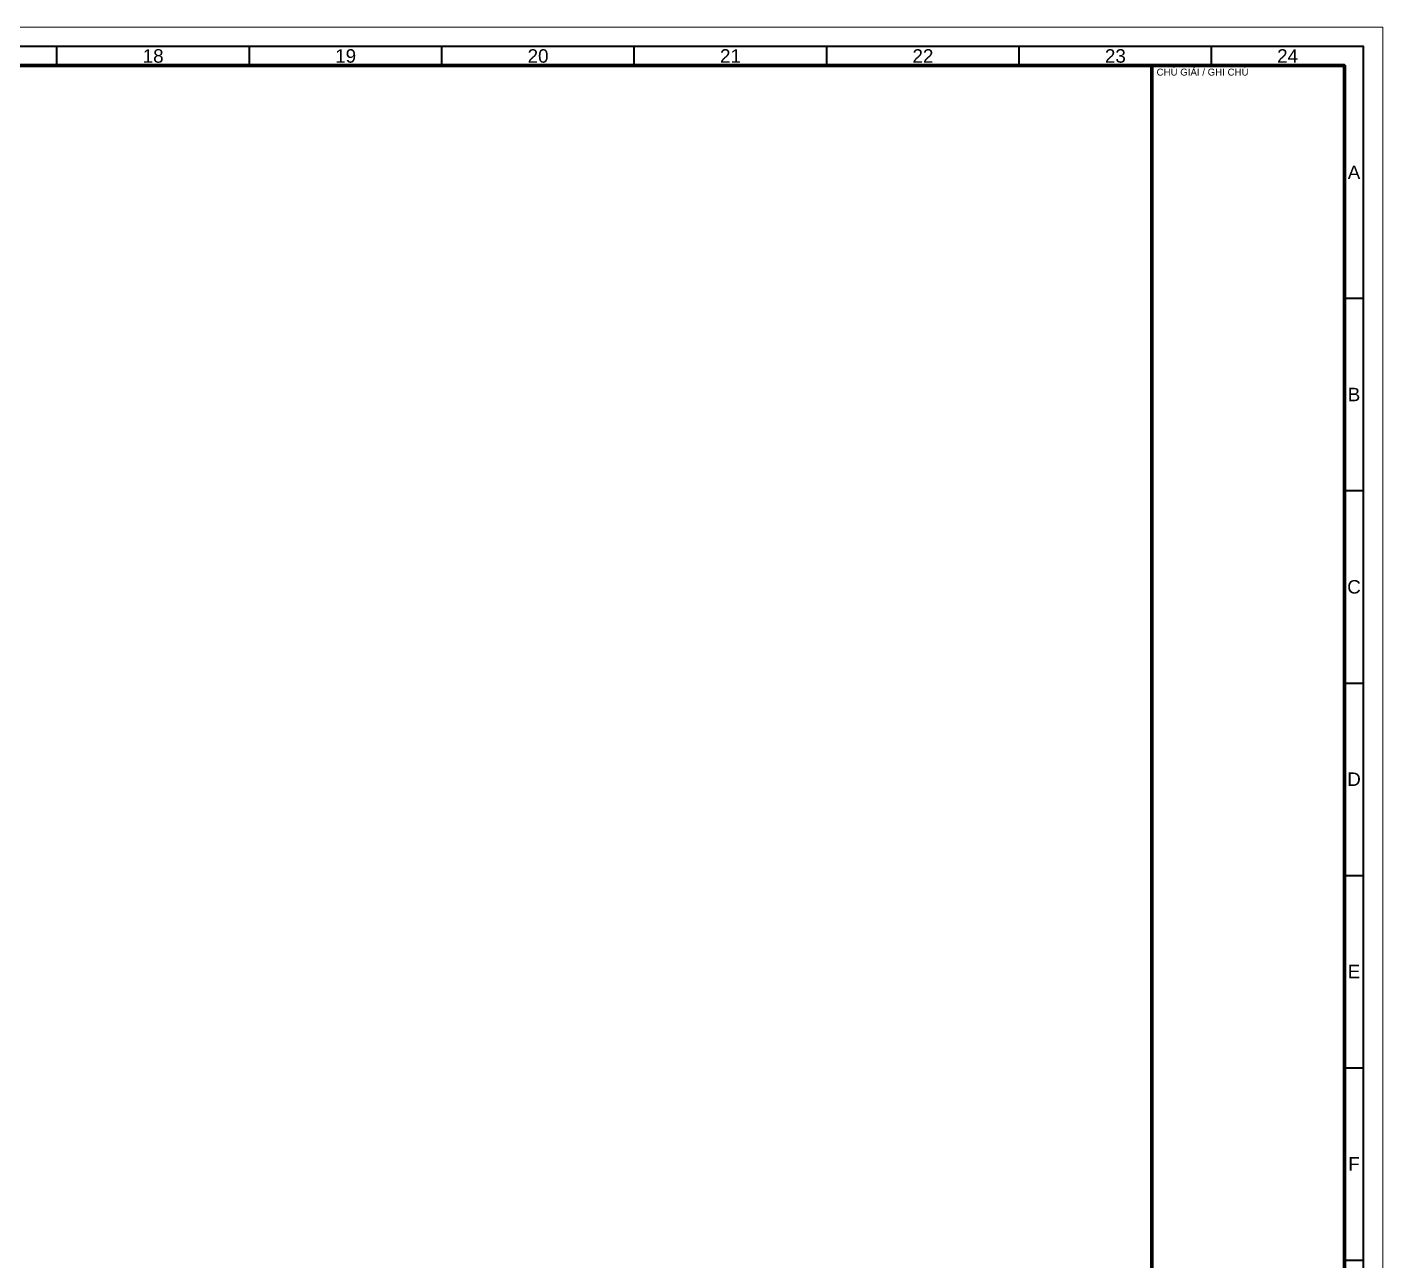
# Model space of a CAD drawing. Header units: metres. Extents: x 0 to 17070, y -8508 to 176.
# Drawn here: x 418.4 to 594.5, y -240.4 to -80 of the extents above; entities that cross this region are included whole.
import ezdxf
from ezdxf.enums import TextEntityAlignment as Align

# ---------------------------------------------------------------- set-up
doc = ezdxf.new("R2010")
doc.units = ezdxf.units.M
for name, color, linetype, lineweight in [('KB_CHU', 7, 'Continuous', 18), ('KB_KHUNG', 7, 'Continuous', 70), ('KB_KHUNGTEN', 7, 'Continuous', 35), ('KB_LUOI', 7, 'Continuous', 35)]:
    doc.layers.add(name, color=color, linetype=linetype, lineweight=lineweight)
doc.layers.add('KB_MEP_GIAY', color=8, linetype='Continuous', lineweight=18, plot=False)
doc.styles.add('KB_ARIAL', font='arial.ttf')
doc.styles.add('KB_ARIAL_B', font='arialbd.ttf')

# ---------------------------------------------------------------- blocks, each defined once
blk = doc.blocks.new('KB_A0', base_point=(20, 10))
at = {"layer": 'KB_KHUNG'}
for points in [[(20, 10), (1179, 10), (1179, 831), (20, 831)], [(1129, 10), (1179, 10), (1179, 831), (1129, 831)]]:
    blk.add_lwpolyline(points, close=True, dxfattribs=at)
at = {"layer": 'KB_KHUNGTEN'}
blk.add_lwpolyline([(1129, 287), (1179, 287), (1179, 831), (1129, 831)], close=True, dxfattribs=at)
at = {"layer": 'KB_LUOI'}
for p, q in [((844.5, 831), (844.5, 836)), ((894.5, 831), (894.5, 836)), ((944.5, 831), (944.5, 836)), ((994.5, 831), (994.5, 836)), ((1044.5, 831), (1044.5, 836)), ((1094.5, 831), (1094.5, 836)), ((1144.5, 831), (1144.5, 836)), ((1179, 770.5), (1184, 770.5)), ((1179, 720.5), (1184, 720.5)), ((1179, 670.5), (1184, 670.5)), ((1179, 620.5), (1184, 620.5)), ((1179, 570.5), (1184, 570.5)), ((1179, 520.5), (1184, 520.5))]:
    blk.add_line(p, q, dxfattribs=at)
blk.add_lwpolyline([(15, 5), (1184, 5), (1184, 836), (15, 836)], close=True, dxfattribs=at)
at = {"layer": 'KB_MEP_GIAY'}
blk.add_lwpolyline([(0, 0), (1189, 0), (1189, 841), (0, 841)], close=True, dxfattribs=at)
at = {"layer": 'KB_CHU', "style": 'KB_ARIAL'}
for s, p in [('18', (869.5, 833.5)), ('19', (919.5, 833.5)), ('20', (969.5, 833.5)), ('21', (1019.5, 833.5)), ('22', (1069.5, 833.5)), ('23', (1119.5, 833.5)), ('24', (1164.25, 833.5)), ('A', (1181.5, 803.25)), ('B', (1181.5, 745.5)), ('C', (1181.5, 695.5)), ('D', (1181.5, 645.5)), ('E', (1181.5, 595.5)), ('F', (1181.5, 545.5))]:
    blk.add_text(s, height=3.5, dxfattribs=at).set_placement(p, align=Align.MIDDLE_CENTER)
blk.add_text('CHÚ GIẢI / GHI CHÚ', height=1.8, dxfattribs=at).set_placement((1130.2, 830.2), align=Align.TOP_LEFT)
at = {"layer": 'KB_CHU'}
for tag, height, style, p in [('GHI_CHU', 1.8, 'KB_ARIAL', (1154, 557.5)), ('NGAY_1', 1.9, 'KB_ARIAL', (1170.5, 50.25)), ('NGAY_2', 1.9, 'KB_ARIAL', (1170.5, 44.75)), ('NGAY_3', 1.9, 'KB_ARIAL', (1170.5, 39.25)), ('NGAY_4', 1.9, 'KB_ARIAL', (1170.5, 33.75)), ('TO', 2.4, 'KB_ARIAL_B', (1164, 28.25)), ('TY_LE', 2.4, 'KB_ARIAL_B', (1164, 22.75))]:
    blk.add_attdef(tag, text='', height=height, dxfattribs=dict(at, style=style)).set_placement(p, align=Align.MIDDLE_CENTER)
for tag, p, height, style in [('CHU_DAU_TU_001', (1132.64, 261.66), 1.7, 'KB_ARIAL_B'), ('DAI_DIEN_CDT_001', (1131.65, 244.52), 2, 'KB_ARIAL_B'), ('DU_AN_001', (1133.32, 223.68), 2, 'KB_ARIAL_B'), ('DU_AN_002', (1146.86, 220.32), 2, 'KB_ARIAL_B'), ('DIA_DIEM_001', (1144.12, 202.02), 2, 'KB_ARIAL_B'), ('DON_VI_TK_001', (1133.59, 175.44), 2, 'KB_ARIAL_B'), ('DON_VI_TK_002', (1133.8, 171.59), 2, 'KB_ARIAL_B'), ('DIA_CHI_TK_001', (1133.16, 161.67), 1.5, 'KB_ARIAL'), ('DIA_CHI_TK_002', (1137.01, 158.79), 1.5, 'KB_ARIAL'), ('GIAI_DOAN_001', (1133.04, 94.08), 1.9, 'KB_ARIAL_B'), ('HANG_MUC_001', (1140.76, 81.76), 2, 'KB_ARIAL_B'), ('TEN_BAN_VE_001', (1133.2, 62.22), 2.6, 'KB_ARIAL_B'), ('SO_HIEU_001', (1145.89, 12.42), 2.2, 'KB_ARIAL_B')]:
    blk.add_attdef(tag, p, '', height=height, dxfattribs=dict(at, style=style))
for tag, height, style, p in [('VAITRO_1', 1.7, 'KB_ARIAL', (1130.2, 149.4)), ('TEN_1', 2.1, 'KB_ARIAL_B', (1130.2, 145.6)), ('VAITRO_2', 1.7, 'KB_ARIAL', (1130.2, 139.4)), ('TEN_2', 2.1, 'KB_ARIAL_B', (1130.2, 135.6)), ('VAITRO_3', 1.7, 'KB_ARIAL', (1130.2, 129.4)), ('TEN_3', 2.1, 'KB_ARIAL_B', (1130.2, 125.6)), ('VAITRO_4', 1.7, 'KB_ARIAL', (1130.2, 119.4)), ('TEN_4', 2.1, 'KB_ARIAL_B', (1130.2, 115.6)), ('VAITRO_5', 1.7, 'KB_ARIAL', (1130.2, 109.4)), ('TEN_5', 2.1, 'KB_ARIAL_B', (1130.2, 105.6))]:
    blk.add_attdef(tag, text='', height=height, dxfattribs=dict(at, style=style)).set_placement(p, align=Align.MIDDLE_LEFT)

msp = doc.modelspace()

# ---------------------------------------------------------------- block references
at = {"xscale": 0.5, "yscale": 0.5, "zscale": 0.5}
msp.add_blockref('KB_A0', (10, -495.5), dxfattribs=at)

doc.saveas('drawing.dxf')
